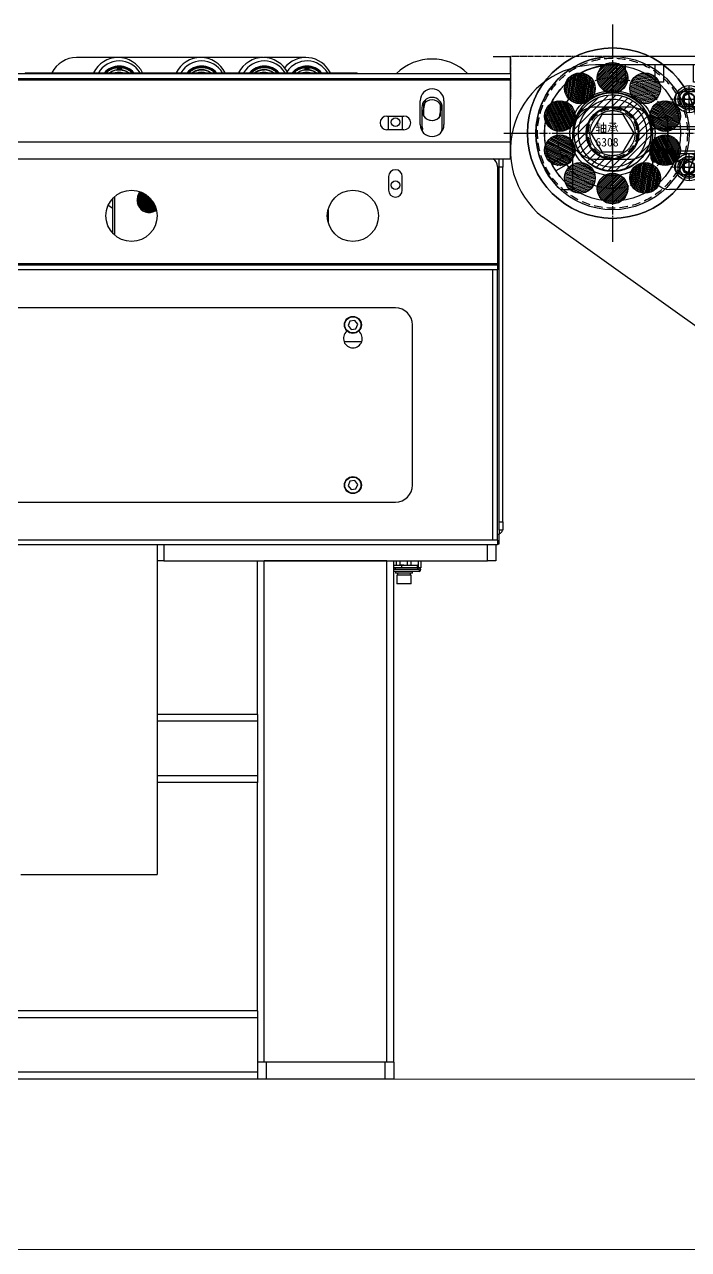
# Model space of a CAD drawing. Header units: millimetres. Extents: x 845401 to 948039, y 511594 to 550263.
# Drawn here: x 901020 to 901410, y 517561 to 518280 of the extents above; entities that cross this region are included whole.
import ezdxf

# ---------------------------------------------------------------- set-up
doc = ezdxf.new("R2010")
doc.units = ezdxf.units.MM
for name, pattern in [('CENTER', [0]), ('CENTER2', [28.575, 19.05, -3.175, 3.175, -3.175]), ('CENTERX2', [4, 2.5, -0.5, 0.5, -0.5]), ('DASHED', [0.75, 0.5, -0.25]), ('DASHED2', [0.375, 0.25, -0.125]), ('HIDDEN', [0.375, 0.25, -0.125])]:
    doc.linetypes.add(name, pattern=pattern)
for name, color, linetype in [('00', 7, 'Continuous'), ('1轮廓实线层', 7, 'Continuous'), ('21', 1, 'Continuous'), ('2细线层', 4, 'Continuous'), ('3中心线层', 1, 'CENTER'), ('CL', 7, 'Continuous')]:
    doc.layers.add(name, color=color, linetype=linetype)
for name, color, linetype, lineweight in [('A-剖-0.10mm.......SECT-L01', 255, 'Continuous', 18), ('中心线', 1, 'CENTER', 9), ('剖面线', 6, 'Continuous', 15), ('粗实线', 7, 'Continuous', 30)]:
    doc.layers.add(name, color=color, linetype=linetype, lineweight=lineweight)

# ---------------------------------------------------------------- blocks, each defined once
blk = doc.blocks.new('A$C58936E23')
at = {"color": 0, "linetype": 'ByBlock', "lineweight": -2}
blk.add_arc((50, 295), 50, 90.00588, 231.40902, dxfattribs=at)
at = {"layer": '中心线', "color": 1, "linetype": 'CENTER2', "ltscale": 8}
for p, q in [((60, 286.5), (60, 323.5)), ((94, 325), (116, 325)), ((32, 305), (88, 305)), ((94, 285), (116, 285))]:
    blk.add_line(p, q, dxfattribs=at)
at = {"layer": '粗实线'}
for p, q in [((900, 345), (50, 345)), ((350, 20), (18.81, 255.92))]:
    blk.add_line(p, q, dxfattribs=at)
for points in [[(109, 320.5), (101, 320.5, -0.414214), (96.5, 325, -0.414214), (101, 329.5), (109, 329.5, -0.414214), (113.5, 325, -0.414214)], [(50.5, 320.5), (69.5, 320.5, -0.414214), (85, 305, -0.414214), (69.5, 289.5), (50.5, 289.5, -0.414214), (35, 305, -0.414214)], [(109, 280.5), (101, 280.5, -0.414214), (96.5, 285, -0.414214), (101, 289.5), (109, 289.5, -0.414214), (113.5, 285, -0.414214)]]:
    blk.add_lwpolyline(points, format="xyb", close=True, dxfattribs=at)
blk = doc.blocks.new('*U1633')
at = {"layer": '1轮廓实线层'}
for p, q in [((-10, 9.81), (-10, 0)), ((0, 13.08), (-8.5, 13.08)), ((0, -13.09), (0, 13.08)), ((0, 8), (75, 8)), ((0, -8), (0, 8)), ((75, -8), (75, 8)), ((-10, 0), (-10, -9.81)), ((0, 6.54), (-8.5, 6.54)), ((0, -6.54), (-8.5, -6.54)), ((0, -13.09), (-8.5, -13.09)), ((0, -8), (75, -8))]:
    blk.add_line(p, q, dxfattribs=at)
for centre, radius, start, end in [((-5.68, 9.81), 4.32, 130.73327, 229.26673), ((5.02, 0), 15.02, 154.17392, 205.82608), ((-5.68, -9.81), 4.32, 130.73327, 229.26673)]:
    blk.add_arc(centre, radius, start, end, dxfattribs=at)
at = {"layer": '2细线层'}
for p, q in [((0, 6.4), (75, 6.4)), ((0, -6.4), (75, -6.4))]:
    blk.add_line(p, q, dxfattribs=at)
blk = doc.blocks.new('6308zza')
h = blk.add_hatch()
h.set_pattern_fill('ANSI31', color=2, scale=0.25, style=0)
h.set_pattern_definition([(45, (-1872.5048, -2641.3872), (-0.561266, 0.561266), [])])
h.paths.add_polyline_path([(9, 32.5, 1), (-9, 32.5, 1)])
h = blk.add_hatch()
h.set_pattern_fill('ANSI31', color=2, scale=0.25, angle=36, style=0)
h.set_pattern_definition([(81, (37.6802, -3237.5578), (-0.78397762, 0.12416986), [])])
h.paths.add_polyline_path([(-28.1, 26.29, 1), (-10.1, 26.29, 1)])
h = blk.add_hatch()
h.set_pattern_fill('ANSI31', color=2, scale=0.25, angle=-36, style=0)
h.set_pattern_definition([(9, (-3067.45665, -1036.2964), (-0.12416986, 0.78397762), [])])
h.paths.add_polyline_path([(10.1, 26.29, 1), (28.1, 26.29, 1)])
h = blk.add_hatch()
h.set_pattern_fill('ANSI31', color=2, scale=0.25, angle=72, style=0)
h.set_pattern_definition([(117, (1933.4727, -2597.09144), (-0.70723643, -0.36035496), [])])
h.paths.add_polyline_path([(-39.91, 10.04, 1), (-21.91, 10.04, 1)])
h = blk.add_hatch()
h.set_pattern_fill('ANSI31', color=2, scale=0.25, angle=-72, style=0)
h.set_pattern_definition([(333, (-3090.7443, 964.6244), (0.36035496, 0.70723643), [])])
h.paths.add_polyline_path([(39.91, 10.04, 1), (21.91, 10.04, 1)])
h = blk.add_hatch()
h.set_pattern_fill('ANSI31', color=2, scale=0.25, angle=108, style=0)
h.set_pattern_definition([(153, (3090.7443, -964.6244), (-0.36035496, -0.70723643), [])])
h.paths.add_polyline_path([(-39.91, -10.04, 1), (-21.91, -10.04, 1)])
h = blk.add_hatch()
h.set_pattern_fill('ANSI31', color=2, scale=0.25, angle=-108, style=0)
h.set_pattern_definition([(297, (-1933.4727, 2597.09144), (0.70723643, 0.36035496), [])])
h.paths.add_polyline_path([(39.91, -10.04, 1), (21.91, -10.04, 1)])
h = blk.add_hatch()
h.set_pattern_fill('ANSI31', color=2, scale=0.25, angle=144, style=0)
h.set_pattern_definition([(189, (3067.45665, 1036.2964), (0.12416986, -0.78397762), [])])
h.paths.add_polyline_path([(-10.1, -26.29, 1), (-28.1, -26.29, 1)])
h = blk.add_hatch()
h.set_pattern_fill('ANSI31', color=2, scale=0.25, angle=-144, style=0)
h.set_pattern_definition([(261, (-37.6802, 3237.5578), (0.78397762, -0.12416986), [])])
h.paths.add_polyline_path([(28.1, -26.29, 1), (10.1, -26.29, 1)])
h = blk.add_hatch()
h.set_pattern_fill('ANSI31', color=2, scale=0.25, angle=180, style=0)
h.set_pattern_definition([(225, (1872.5048, 2641.3872), (0.561266, -0.561266), [])])
h.paths.add_polyline_path([(9, -32.5, 1), (-9, -32.5, 1)])
at = {"color": 1, "linetype": 'CENTER2', "ltscale": 0.25}
for p, q in [((0, 50), (0, -50)), ((-50, 0), (50, 0))]:
    blk.add_line(p, q, dxfattribs=at)
at = {"color": 2}
for centre, radius in [((0, 0), 45), ((0, 0), 40), ((0, 32.5), 9), ((-19.1, 26.29), 9), ((19.1, 26.29), 9), ((0, 0), 25), ((-30.91, 10.04), 9), ((0, 0), 20), ((30.91, 10.04), 9), ((-30.91, -10.04), 9), ((30.91, -10.04), 9), ((-19.1, -26.29), 9), ((19.1, -26.29), 9), ((0, -32.5), 9)]:
    blk.add_circle(centre, radius, dxfattribs=at)
at = {"color": 1, "linetype": 'CENTER2', "ltscale": 0.25}
blk.add_circle((0, 0), 32.5, dxfattribs=at)
at = {"color": 3, "insert": (-10.02, 5.53), "char_height": 5, "width": 23.1038, "attachment_point": 1}
blk.add_mtext('{\\fSimSun|b0|i0|c134|p54;轴承}6308', dxfattribs=at)
blk = doc.blocks.new('ztt2015-05-20e')
at = {"layer": '剖面线'}
h = blk.add_hatch(dxfattribs=at)
h.set_pattern_fill('ANSI31', color=256, scale=25, style=0)
h.set_pattern_definition([(45, (-811205.8484, 604385.6305), (-2.209708691, 2.209708691), [])])
h.paths.add_polyline_path([(-7, 15.5), (-7, 22.5, 0.414214), (-29.5, 0), (-22.5, 0, -0.414214)])
h.paths.add_polyline_path([(-7, 22.5), (-7, 15.5, -0.414214), (8.5, 0), (15.5, 0, 0.414214)])
h.paths.add_polyline_path([(15.5, 0), (8.5, 0, -0.414214), (-7, -15.5), (-7, -22.5, 0.414214)])
h.paths.add_polyline_path([(-22.5, 0), (-29.5, 0, 0.414214), (-7, -22.5), (-7, -15.5, -0.414214)])
at = {"layer": '中心线'}
for p, q in [((-7, 28), (-7, -28)), ((-35, 0), (21, 0))]:
    blk.add_line(p, q, dxfattribs=at)
at = {"layer": '粗实线', "color": 0}
for radius in [22.5, 15.5]:
    blk.add_circle((-7, 0), radius, dxfattribs=at)
blk = doc.blocks.new('A$C20566805')
at = {"color": 1, "linetype": 'CENTERX2'}
for p, q in [((26, 0), (26, 52)), ((0, 26), (52, 26))]:
    blk.add_line(p, q, dxfattribs=at)
at = {"color": 0}
blk.add_lwpolyline([(19.65, 37), (13.3, 26), (19.65, 15), (32.35, 15), (38.7, 26), (32.35, 37)], close=True, dxfattribs=at)
for radius in [22.5, 15]:
    blk.add_circle((26, 26), radius, dxfattribs=at)
at = {"color": 4, "linetype": 'DASHED2'}
blk.add_circle((26, 26), 13.25, dxfattribs=at)
blk = doc.blocks.new('gzsf1234-0o9u')
at = {"color": 1, "linetype": 'CENTER2'}
for p, q in [((11.89, 46.73), (11.89, -80.78)), ((11.89, 0.48), (11.89, -34.52)), ((-51.86, -17.02), (75.65, -17.02)), ((-8.61, -17.02), (32.39, -17.02))]:
    blk.add_line(p, q, dxfattribs=at)
for radius in [50, 20]:
    blk.add_circle((11.89, -17.02), radius)
at = {"color": 4, "linetype": 'HIDDEN', "ltscale": 20}
for radius in [44, 22.5, 15, 14.25]:
    blk.add_circle((11.89, -17.02), radius, dxfattribs=at)
blk.add_blockref('6308zza', (11.89, -17.02))
at = {"color": 0}
for name, p in [('ztt2015-05-20e', (18.89, -17.02)), ('A$C20566805', (-14.11, -43.02))]:
    blk.add_blockref(name, p, dxfattribs=at)
blk = doc.blocks.new('护套')
for p, q in [((-23.5, 0), (-23.5, -33)), ((23.5, 0), (23.5, -23))]:
    blk.add_line(p, q)
blk.add_arc((0, 0), 23.5, 0, 180)
at = {"layer": '00', "ltscale": 0.08}
for centre in [(45, 20), (45, -20)]:
    blk.add_circle(centre, 3.5, dxfattribs=at)
at = {"layer": '00', "color": 4, "ltscale": 0.08}
for centre in [(45, 20), (45, -20)]:
    blk.add_arc(centre, 4, 90, 0, dxfattribs=at)
at = {"layer": '1轮廓实线层'}
for p, q in [((69, 45), (0, 45)), ((75, -23), (75, 39)), ((65, -33), (33.5, -33))]:
    blk.add_line(p, q, dxfattribs=at)
blk.add_lwpolyline([(75, 15), (70, 15), (70, 39, 0.414214), (69, 40), (0, 40, 0.72668), (-23.5, -32.37, 0.72668)], format="xyb", dxfattribs=at)
for centre, radius, start, end in [((0, 0), 45, 90, 227.16657), ((69, 39), 6, 0, 90), ((33.5, -23), 10, 180, 270), ((65, -23), 10, 270, 0)]:
    blk.add_arc(centre, radius, start, end, dxfattribs=at)
at = {"layer": '3中心线层'}
for p, q in [((45, 14), (45, 26)), ((0, 16.74), (0, -16.74)), ((38.37, 20), (51.63, 20)), ((-16.74, 0), (16.74, 0)), ((45, -26), (45, -14)), ((38.37, -20), (51.63, -20))]:
    blk.add_line(p, q, dxfattribs=at)
at = {"layer": 'CL', "ltscale": 0.08}
blk.add_line((-30.59, -33), (-23.5, -33), dxfattribs=at)
for points in [[(7.5, 40), (7.5, 30), (2.5, 30), (2.5, 40)], [(30, 40), (30, 30), (25, 30), (25, 40)], [(52.5, 40), (52.5, 30), (47.5, 30), (47.5, 40)], [(-17.8, 35.82), (-12.83, 27.23), (-17.17, 24.73), (-22.13, 33.32)], [(-37.91, 12.75), (-28.33, 10.18), (-29.62, 5.35), (-39.21, 7.92)], [(-35.82, -17.8), (-27.23, -12.83), (-24.73, -17.17), (-33.32, -22.13)]]:
    blk.add_lwpolyline(points, dxfattribs=at)
blk = doc.blocks.new('OHM08')
at = {"layer": '21', "linetype": 'Continuous'}
for p, q in [((0, 2), (0, 7.5)), ((-2, 0), (-7.5, 0)), ((-1, 0), (1, 0)), ((0, -1), (0, 1)), ((2, 0), (7.5, 0)), ((0, -2), (0, -7.5))]:
    blk.add_line(p, q, dxfattribs=at)
blk.add_lwpolyline([(3, 1.73), (0, 3.46), (-3, 1.73), (-3, -1.73), (0, -3.46), (3, -1.73)], close=True, dxfattribs=at)
for radius in [6.5, 5.63]:
    blk.add_circle((0, 0), radius, dxfattribs=at)
blk = doc.blocks.new('A$C31E67C0F')
at = {"layer": '21', "linetype": 'Continuous'}
blk.add_circle((8, 8), 8, dxfattribs=at)
at = {"linetype": 'Continuous'}
blk.add_blockref('OHM08', (8, 8), dxfattribs=at)
blk = doc.blocks.new('G$C50D05676')
at = {"color": 4, "linetype": 'DASHED', "lineweight": -2}
for points in [[(840, 336.59), (900, 336.59), (900, 311.59)], [(840, 336.59), (900, 336.59), (900, 311.59)], [(840, 336.59), (900, 336.58), (900, 311.59)]]:
    blk.add_lwpolyline(points, dxfattribs=at)
at = {"color": 0, "linetype": 'ByBlock', "lineweight": -2}
blk.add_circle((840, 291.59), 50, dxfattribs=at)
at = {"color": 0}
blk.add_circle((840, 292.59), 23, dxfattribs=at)
at = {"xscale": -1}
for name, p in [('gzsf1234-0o9u', (851.89, 308.61)), ('护套', (840, 291.59))]:
    blk.add_blockref(name, p, dxfattribs=at)
at = {"linetype": 'CENTER', "lineweight": -2, "xscale": -1}
blk.add_blockref('A$C58936E23', (900, -13.41), dxfattribs=at)
at = {"layer": '1轮廓实线层', "xscale": -1}
blk.add_blockref('*U1633', (807.56, 287.58), dxfattribs=at)
at = {"layer": '21', "linetype": 'Continuous', "xscale": -1}
for p in [(803, 303.59), (803, 263.59)]:
    blk.add_blockref('A$C31E67C0F', p, dxfattribs=at)
blk = doc.blocks.new('A$C2ACC7D0F')
at = {"color": 7, "linetype": 'Continuous', "lineweight": 25}
for p, q in [((969.61, 599.4), (945.15, 599.4)), ((970.17, 599.4), (969.89, 599.4)), ((1018.08, 599.4), (970.17, 599.4)), ((1054.83, 599.4), (1018.08, 599.4)), ((1055.39, 599.4), (1055.11, 599.4)), ((1079.85, 599.4), (1055.39, 599.4)), ((0, 590), (1200, 590)), ((915, 590.4), (915, 590)), ((915, 590.4), (920.63, 590.4)), ((920.63, 590.4), (1110, 590.4)), ((968.95, 593.1), (968.99, 593.11)), ((968.95, 593.11), (968.99, 593.11)), ((969.02, 592.83), (968.98, 592.82)), ((969.08, 593.19), (969.01, 593.19)), ((969.04, 592.77), (969.11, 592.77)), ((969.09, 593), (969.07, 593)), ((969.07, 593), (969.07, 592.95)), ((969.11, 592.95), (969.07, 592.95)), ((969.07, 592.95), (969.1, 592.95)), ((969.1, 592.99), (969.12, 593.01)), ((969.17, 592.99), (969.1, 592.99)), ((969.37, 593.27), (969.26, 593.26)), ((969.26, 593.26), (969.3, 592.74)), ((969.26, 593.22), (969.31, 593.22)), ((969.31, 593.22), (969.26, 593.22)), ((969.34, 592.79), (969.29, 592.79)), ((969.3, 592.74), (969.41, 592.75)), ((969.3, 592.75), (969.34, 592.75)), ((969.34, 592.79), (969.31, 593.22)), ((969.37, 593.22), (969.31, 593.22)), ((969.31, 593.22), (969.37, 593.22)), ((969.32, 593.22), (969.31, 593.22)), ((969.39, 593.22), (969.32, 593.22)), ((969.41, 592.8), (969.34, 592.79)), ((969.41, 592.75), (969.34, 592.75)), ((969.74, 592.91), (969.69, 592.9)), ((969.83, 593.04), (969.72, 593.11)), ((969.74, 590.64), (970.04, 590.65)), ((969.82, 593.25), (969.75, 593.25)), ((969.76, 593.08), (969.87, 593)), ((969.76, 592.83), (969.83, 592.83)), ((969.9, 593.04), (969.78, 593.12)), ((969.9, 593.04), (969.83, 593.04)), ((969.87, 593.01), (969.83, 593.04)), ((969.88, 593.19), (969.93, 593.2)), ((969.93, 593.2), (969.88, 593.2)), ((970.18, 593.9), (970.11, 593.9)), ((970.19, 593.07), (970.12, 593.07)), ((970.12, 592.84), (970.19, 592.84)), ((970.4, 593.12), (970.39, 592.93)), ((970.44, 593.12), (970.4, 593.12)), ((970.44, 593.12), (970.4, 593.12)), ((970.44, 592.93), (970.44, 593.12)), ((970.46, 592.83), (970.53, 592.83)), ((970.66, 593.11), (970.62, 593.11)), ((970.62, 593.11), (970.62, 592.93)), ((970.66, 593.11), (970.62, 593.11)), ((970.66, 592.93), (970.66, 593.11)), ((970.74, 593.11), (970.72, 592.78)), ((970.72, 592.78), (970.77, 592.78)), ((970.73, 593.01), (970.74, 593.02)), ((970.78, 592.97), (970.73, 592.97)), ((970.78, 593.11), (970.74, 593.11)), ((970.78, 593.11), (970.74, 593.11)), ((970.78, 593.06), (970.74, 593.06)), ((970.74, 593.02), (970.81, 593.02)), ((970.77, 592.78), (970.78, 592.97)), ((970.78, 593.06), (970.78, 593.11)), ((970.78, 592.97), (970.81, 593.02)), ((970.8, 593.06), (970.8, 593.08)), ((970.87, 593.06), (970.8, 593.06)), ((970.87, 593.1), (970.86, 593.1)), ((970.87, 593.06), (970.87, 593.1)), ((971.09, 593.04), (971.02, 593.04)), ((971.02, 592.8), (971.09, 592.8)), ((971.21, 592.82), (971.14, 592.82)), ((971.14, 592.82), (971.14, 592.82)), ((971.17, 593), (971.23, 593)), ((971.21, 592.82), (971.18, 592.85)), ((971.19, 592.98), (971.23, 593)), ((971.34, 592.9), (971.3, 592.9)), ((971.31, 592.94), (971.36, 592.94)), ((971.49, 592.92), (971.31, 592.94)), ((971.34, 592.9), (971.61, 592.87)), ((971.56, 592.92), (971.36, 592.94)), ((971.45, 593), (971.39, 593)), ((971.39, 592.77), (971.45, 592.77)), ((971.56, 592.92), (971.49, 592.92)), ((971.5, 592.77), (971.5, 592.78)), ((971.57, 592.77), (971.5, 592.77)), ((971.54, 592.87), (971.54, 592.92)), ((971.57, 592.77), (971.54, 592.81)), ((1018.65, 593.9), (1018.58, 593.9)), ((1018.71, 592.1), (1018.71, 592.1)), ((1055.4, 593.9), (1055.33, 593.9)), ((1055.46, 592.1), (1055.45, 592.1)), ((1055.46, 592.2), (1055.65, 592.18)), ((1079.19, 593.1), (1079.23, 593.11)), ((1079.19, 593.11), (1079.23, 593.11)), ((1079.26, 592.83), (1079.22, 592.82)), ((1079.32, 593.19), (1079.25, 593.19)), ((1079.28, 592.77), (1079.35, 592.77)), ((1079.33, 593), (1079.31, 593)), ((1079.31, 593), (1079.31, 592.95)), ((1079.35, 592.95), (1079.31, 592.95)), ((1079.31, 592.95), (1079.34, 592.95)), ((1079.34, 592.99), (1079.36, 593.01)), ((1079.4, 592.99), (1079.34, 592.99)), ((1079.61, 593.27), (1079.5, 593.26)), ((1079.5, 593.26), (1079.54, 592.74)), ((1079.5, 593.22), (1079.55, 593.22)), ((1079.55, 593.22), (1079.5, 593.22)), ((1079.58, 592.79), (1079.53, 592.79)), ((1079.54, 592.74), (1079.65, 592.75)), ((1079.54, 592.75), (1079.58, 592.75)), ((1079.55, 593.22), (1079.61, 593.22)), ((1079.58, 592.79), (1079.55, 593.22)), ((1079.61, 593.22), (1079.55, 593.22)), ((1079.56, 593.22), (1079.55, 593.22)), ((1079.63, 593.22), (1079.56, 593.22)), ((1079.65, 592.8), (1079.58, 592.79)), ((1079.65, 592.75), (1079.58, 592.75)), ((1079.98, 592.91), (1079.93, 592.9)), ((1080.07, 593.04), (1079.96, 593.11)), ((1079.98, 590.64), (1080.28, 590.65)), ((1080.05, 593.25), (1079.99, 593.25)), ((1079.99, 593.08), (1080.11, 593)), ((1080, 592.83), (1080.07, 592.83)), ((1080.14, 593.04), (1080.02, 593.12)), ((1080.14, 593.04), (1080.07, 593.04)), ((1080.11, 593.01), (1080.07, 593.04)), ((1080.12, 593.19), (1080.16, 593.2)), ((1080.16, 593.2), (1080.12, 593.2)), ((1080.42, 593.9), (1080.35, 593.9)), ((1080.43, 593.07), (1080.36, 593.07)), ((1080.36, 592.84), (1080.43, 592.84)), ((1080.64, 593.12), (1080.63, 592.93)), ((1080.68, 593.12), (1080.64, 593.12)), ((1080.68, 593.12), (1080.64, 593.12)), ((1080.68, 592.93), (1080.68, 593.12)), ((1080.7, 592.83), (1080.77, 592.83)), ((1080.86, 593.11), (1080.85, 592.93)), ((1080.9, 593.11), (1080.86, 593.11)), ((1080.9, 593.11), (1080.86, 593.11)), ((1080.9, 592.93), (1080.9, 593.11)), ((1080.98, 593.11), (1080.96, 592.78)), ((1080.96, 592.78), (1081.01, 592.78)), ((1080.97, 593.01), (1080.98, 593.02)), ((1081.02, 592.97), (1080.97, 592.97)), ((1081.02, 593.11), (1080.98, 593.11)), ((1081.02, 593.11), (1080.98, 593.11)), ((1081.02, 593.06), (1080.98, 593.06)), ((1080.98, 593.02), (1081.05, 593.02)), ((1081.01, 592.78), (1081.02, 592.97)), ((1081.02, 593.06), (1081.02, 593.11)), ((1081.02, 592.97), (1081.05, 593.02)), ((1081.04, 593.06), (1081.04, 593.08)), ((1081.11, 593.06), (1081.04, 593.06)), ((1081.11, 593.1), (1081.1, 593.1)), ((1081.11, 593.06), (1081.11, 593.1)), ((1081.18, 589.9), (1081.11, 590.25)), ((1081.33, 593.04), (1081.26, 593.04)), ((1081.26, 592.8), (1081.33, 592.8)), ((1081.45, 592.82), (1081.38, 592.82)), ((1081.38, 592.82), (1081.38, 592.82)), ((1081.41, 593), (1081.46, 593)), ((1081.45, 592.82), (1081.42, 592.85)), ((1081.43, 592.98), (1081.46, 593)), ((1081.58, 592.9), (1081.54, 592.9)), ((1081.55, 592.94), (1081.6, 592.94)), ((1081.73, 592.92), (1081.55, 592.94)), ((1081.58, 592.9), (1081.85, 592.87)), ((1081.8, 592.92), (1081.6, 592.94)), ((1081.69, 593), (1081.62, 593)), ((1081.62, 592.77), (1081.69, 592.77)), ((1081.8, 592.92), (1081.73, 592.92)), ((1081.74, 592.77), (1081.74, 592.78)), ((1081.81, 592.77), (1081.74, 592.77)), ((1081.81, 592.77), (1081.77, 592.81)), ((1081.78, 592.87), (1081.78, 592.92)), ((1110, 590), (1110, 590.4)), ((1200, 590), (1200, 587)), ((0, 587), (1200, 587)), ((0, 586.26), (1200, 586.26)), ((1200, 586.26), (1200, 587)), ((1200, 550), (1200, 586.26)), ((1147, 560), (1147, 574)), ((1148, 570), (1148, 558)), ((1149.91, 574.39), (1148.46, 566.19)), ((1149, 571.82), (1149, 565.18)), ((1158.41, 564.43), (1159.71, 571.83)), ((1159, 565.18), (1159, 571.82)), ((1160, 558), (1160, 570)), ((1161, 574), (1161, 560)), ((1127.5, 565), (1137.5, 565)), ((1128.5, 557), (1128.5, 565)), ((1136.5, 565), (1136.5, 557)), ((1137.5, 557), (1127.5, 557)), ((0, 550), (1200, 550)), ((1200, 540), (1200, 550)), ((0, 540), (1200, 540)), ((1193.5, 535), (1193.5, 540)), ((1195.5, 540), (1195.5, 535)), ((1192.5, 535.5), (1192.5, 478.24)), ((1193.5, 327), (1193.5, 535)), ((1195.5, 535), (1193.5, 535)), ((1195.5, 327), (1195.5, 535)), ((1128.5, 529.5), (1128.5, 521.5)), ((1136.5, 521.5), (1136.5, 529.5)), ((967.6, 495.23), (967.6, 517.77)), ((963.83, 512.68), (966.59, 511.04)), ((966.59, 496.2), (966.59, 516.8)), ((982.06, 511.61), (987.42, 508.42)), ((1092.91, 510), (1092.91, 503.01)), ((966.35, 496.9), (965.97, 496.9)), ((966.35, 496.47), (966.35, 496.9)), ((966.35, 496.9), (966.59, 496.9)), ((1192.5, 478.24), (7.5, 478.24)), ((1192.5, 477.5), (7.5, 477.5)), ((1189.76, 474.76), (10.24, 474.76)), ((1189.76, 316.24), (1189.76, 474.76)), ((1192.5, 474.76), (1189.76, 474.76)), ((1192.5, 478.24), (1192.5, 477.5)), ((1192.5, 477.5), (1192.5, 474.76)), ((1192.5, 316.24), (1192.5, 474.76)), ((1132.5, 452.5), (682.5, 452.5)), ((1104, 438.93), (1104, 438.74)), ((1105.73, 444.74), (1104.67, 442.09)), ((1104.67, 442.09), (1106.44, 439.84)), ((1108.56, 445.16), (1105.73, 444.74)), ((1106.44, 439.84), (1109.27, 440.26)), ((1110.33, 442.91), (1108.56, 445.16)), ((1109.27, 440.26), (1110.33, 442.91)), ((1111, 438.74), (1111, 438.93)), ((1142.5, 348.5), (1142.5, 442.5)), ((1112.62, 432.5), (1102.38, 432.5)), ((1105.73, 350.74), (1104.67, 348.09)), ((1104.67, 348.09), (1106.44, 345.84)), ((1108.56, 351.16), (1105.73, 350.74)), ((1106.44, 345.84), (1109.27, 346.26)), ((1110.33, 348.91), (1108.56, 351.16)), ((1109.27, 346.26), (1110.33, 348.91)), ((682.5, 338.5), (1132.5, 338.5)), ((1193.5, 322), (1193.5, 327)), ((1193.5, 327), (1195.5, 327)), ((1195.5, 327), (1195.5, 322)), ((1192.5, 319.74), (1193.5, 319.74)), ((1195.5, 322), (1193.5, 322)), ((1193.5, 322), (1193.5, 319.74)), ((1193.5, 314), (1193.5, 319.74)), ((1192.5, 313.5), (7.5, 313.5)), ((1189.76, 316.24), (10.24, 316.24)), ((992.5, 313.5), (992.5, 120)), ((1192.5, 316.24), (1189.76, 316.24)), ((1191.5, 313.5), (1191.5, 304)), ((1192.5, 316.24), (1192.5, 313.5)), ((1192.5, 314), (1193.5, 314)), ((996.5, 304), (992.5, 304)), ((996.5, 304), (1186.5, 304)), ((1051.5, 214), (1051.5, 304)), ((1055.5, 10), (1055.5, 304)), ((1127.5, 304), (1055.5, 304)), ((1127.5, 10), (1127.5, 304)), ((1131.5, 10), (1131.5, 304)), ((1133.18, 301.66), (1133.18, 304)), ((1135.34, 301.66), (1135.34, 304)), ((1139.66, 301.66), (1139.66, 304)), ((1141.81, 301.66), (1141.81, 304)), ((1146, 300), (1146, 304)), ((1147.5, 304), (1147.5, 300)), ((1191.5, 304), (1186.5, 304)), ((1131.5, 301.5), (1136, 301.5)), ((1132.5, 300), (1131.5, 300)), ((1146.45, 298.9), (1131.5, 298.9)), ((1146.45, 297.9), (1131.5, 297.9)), ((1146.45, 300), (1132.5, 300)), ((1132.5, 299), (1132.5, 300)), ((1146.45, 299), (1132.5, 299)), ((1132.5, 297.9), (1132.5, 296.9)), ((1134.14, 296.9), (1132.5, 296.9)), ((1133.18, 301.66), (1133.76, 301.5)), ((1133.25, 295.6), (1133.25, 290.7)), ((1139.41, 295.6), (1133.25, 295.6)), ((1133.66, 296.9), (1133.66, 295.6)), ((1142.5, 296.9), (1134.14, 296.9)), ((1135, 299), (1135, 298.9)), ((1137.5, 301.5), (1135.34, 301.66)), ((1136, 301.5), (1136, 300)), ((1136, 301.5), (1145.26, 301.5)), ((1141.75, 295.6), (1139.41, 295.6)), ((1140, 298.9), (1140, 299)), ((1141.24, 301.5), (1141.81, 301.66)), ((1141.34, 295.6), (1141.34, 296.9)), ((1141.75, 290.7), (1141.75, 295.6)), ((1142.5, 296.9), (1142.5, 297.9)), ((1145.26, 301.5), (1145.26, 300)), ((1146.45, 299), (1146.45, 300)), ((1147.5, 300), (1146.45, 300)), ((1146.45, 298.9), (1146.45, 297.9)), ((1141.65, 290.6), (1133.35, 290.6)), ((1051.5, 214), (992.5, 214)), ((1051.5, 214), (1051.5, 210)), ((1051.5, 210), (1051.5, 178)), ((1051.5, 174), (992.5, 174)), ((1051.5, 178), (1051.5, 174)), ((1051.5, 40), (1051.5, 174)), ((912.5, 120), (992.5, 120)), ((1051.5, 40), (146.5, 40)), ((1051.5, 36), (146.5, 36)), ((1051.5, 40), (1051.5, 36)), ((1051.5, 36), (1051.5, 4)), ((1055.5, 10), (1051.5, 10)), ((1127.5, 10), (1055.5, 10)), ((1056.5, 10), (1056.5, 0)), ((1126.5, 10), (1056.5, 10)), ((1126.5, 0), (1126.5, 10)), ((1131.5, 10), (1127.5, 10)), ((1131.5, 10), (1131.5, 0)), ((1051.5, 4), (146.5, 4)), ((1051.5, 0), (146.5, 0)), ((1051.5, 4), (1051.5, 0)), ((1056.5, 0), (1051.5, 0)), ((1126.5, 0), (1056.5, 0)), ((1131.5, 0), (1126.5, 0))]:
    blk.add_line(p, q, dxfattribs=at)
at = {"color": 4, "linetype": 'Continuous', "lineweight": -3}
for p in [(1189.96, 600), (1200, 590)]:
    blk.add_line(p, (1200, 600), dxfattribs=at)
at = {"color": 8, "linetype": 'Continuous', "lineweight": 25}
for p, q in [((969.07, 592.95), (969.1, 592.95)), ((969.72, 593.12), (969.78, 593.12)), ((970.44, 592.93), (970.39, 592.93)), ((970.66, 592.93), (970.62, 592.93)), ((1079.31, 592.95), (1079.34, 592.95)), ((1079.96, 593.12), (1080.02, 593.12)), ((1080.68, 592.93), (1080.63, 592.93)), ((1080.9, 592.93), (1080.85, 592.93)), ((996.5, 313.5), (996.5, 304)), ((1186.5, 304), (1186.5, 313.5)), ((1133.25, 290.7), (1141.75, 290.7)), ((1051.5, 210), (992.5, 210)), ((1051.5, 178), (992.5, 178))]:
    blk.add_line(p, q, dxfattribs=at)
at = {"color": 7, "linetype": 'Continuous', "lineweight": 25}
for points in [[(969.17, 592.99), (969.2, 593.03), (969.21, 593.08), (969.21, 593.14), (969.18, 593.19), (969.14, 593.22), (969.09, 593.24), (969.04, 593.23), (968.99, 593.2), (968.96, 593.16), (968.95, 593.1)], [(969.01, 593.19), (968.99, 593.19), (968.98, 593.18)], [(968.98, 592.82), (969, 592.77), (969.04, 592.74), (969.09, 592.72), (969.14, 592.73), (969.19, 592.75), (969.22, 592.8), (969.24, 592.85), (969.23, 592.9), (969.21, 592.95), (969.17, 592.99)], [(968.99, 593.11), (969, 593.14), (969.03, 593.17), (969.06, 593.19), (969.1, 593.19), (969.13, 593.17), (969.16, 593.15), (969.17, 593.11), (969.17, 593.07), (969.15, 593.04), (969.12, 593.01), (969.09, 593)], [(969, 592.77), (969, 592.77), (969.04, 592.77)], [(969.1, 592.95), (969.13, 592.95), (969.16, 592.93), (969.19, 592.9), (969.19, 592.87), (969.19, 592.83), (969.17, 592.8), (969.14, 592.77), (969.11, 592.77), (969.07, 592.77), (969.04, 592.79), (969.02, 592.83)], [(969.14, 592.95), (969.14, 592.95), (969.1, 592.99)], [(969.69, 592.9), (969.71, 592.85), (969.75, 592.81), (969.8, 592.78), (969.85, 592.78), (969.9, 592.8), (969.94, 592.84), (969.96, 592.89), (969.96, 592.95), (969.94, 593), (969.9, 593.04)], [(969.93, 593.2), (969.91, 593.24), (969.88, 593.28), (969.84, 593.29), (969.8, 593.3), (969.76, 593.28), (969.72, 593.25), (969.71, 593.2), (969.71, 593.16), (969.72, 593.11), (969.76, 593.08)], [(969.75, 593.25), (969.74, 593.25), (969.72, 593.24)], [(969.72, 592.84), (969.74, 592.83), (969.76, 592.83)], [(969.87, 593), (969.9, 592.97), (969.91, 592.94), (969.91, 592.9), (969.9, 592.87), (969.87, 592.84), (969.84, 592.83), (969.81, 592.83), (969.77, 592.84), (969.75, 592.87), (969.74, 592.91)], [(969.78, 593.12), (969.76, 593.14), (969.75, 593.17), (969.75, 593.19), (969.76, 593.22), (969.78, 593.24), (969.8, 593.25), (969.83, 593.25), (969.85, 593.24), (969.87, 593.22), (969.88, 593.19)], [(969.84, 593.25), (969.81, 593.28), (969.78, 593.29)], [(969.79, 592.78), (969.83, 592.8), (969.87, 592.84)], [(970.34, 592.95), (970.33, 593.02), (970.3, 593.07), (970.25, 593.11), (970.19, 593.12), (970.13, 593.11), (970.08, 593.07), (970.04, 593.02), (970.03, 592.95), (970.04, 592.89), (970.08, 592.84), (970.13, 592.8), (970.19, 592.79), (970.25, 592.8), (970.3, 592.84), (970.33, 592.89), (970.34, 592.95)], [(970.07, 593.06), (970.08, 593.06), (970.12, 593.07)], [(970.12, 592.84), (970.08, 592.85), (970.07, 592.85)], [(970.3, 592.95), (970.29, 592.91), (970.27, 592.87), (970.23, 592.85), (970.19, 592.84), (970.15, 592.85), (970.11, 592.87), (970.09, 592.91), (970.08, 592.95), (970.09, 593), (970.11, 593.04), (970.15, 593.06), (970.19, 593.07), (970.23, 593.06), (970.27, 593.04), (970.29, 593), (970.3, 592.95)], [(971.23, 593), (971.18, 593.05), (971.12, 593.08), (971.06, 593.08), (971, 593.05), (970.96, 593), (970.94, 592.93), (970.95, 592.87), (970.98, 592.81), (971.03, 592.77), (971.1, 592.76), (971.16, 592.77), (971.21, 592.82)], [(971.02, 593.04), (971, 593.03), (970.97, 593.02)], [(970.97, 592.82), (970.98, 592.81), (971.02, 592.8)], [(971.18, 592.85), (971.14, 592.82), (971.1, 592.8), (971.05, 592.81), (971.01, 592.84), (970.99, 592.88), (970.98, 592.93), (971, 592.98), (971.03, 593.01), (971.07, 593.03), (971.11, 593.04), (971.16, 593.02), (971.19, 592.98)], [(971.14, 593.02), (971.11, 593.05), (971.06, 593.08)], [(971.06, 592.76), (971.09, 592.77), (971.14, 592.82)], [(971.61, 592.87), (971.6, 592.93), (971.57, 592.99), (971.52, 593.03), (971.46, 593.05), (971.4, 593.04), (971.35, 593), (971.31, 592.95), (971.3, 592.89), (971.31, 592.82), (971.34, 592.77), (971.4, 592.73), (971.46, 592.72), (971.52, 592.74), (971.57, 592.77)], [(971.42, 592.72), (971.45, 592.74), (971.5, 592.77)], [(972.86, 591.8), (972.76, 591.83), (971.72, 592.08)], [(1079.4, 592.99), (1079.44, 593.03), (1079.45, 593.08), (1079.45, 593.14), (1079.42, 593.19), (1079.38, 593.22), (1079.33, 593.24), (1079.28, 593.23), (1079.23, 593.2), (1079.2, 593.16), (1079.19, 593.1)], [(1079.25, 593.19), (1079.23, 593.19), (1079.22, 593.18)], [(1079.22, 592.82), (1079.24, 592.77), (1079.28, 592.74), (1079.33, 592.72), (1079.38, 592.73), (1079.43, 592.75), (1079.46, 592.8), (1079.48, 592.85), (1079.47, 592.9), (1079.45, 592.95), (1079.4, 592.99)], [(1079.23, 593.11), (1079.24, 593.14), (1079.27, 593.17), (1079.3, 593.19), (1079.34, 593.19), (1079.37, 593.17), (1079.39, 593.15), (1079.41, 593.11), (1079.41, 593.07), (1079.39, 593.04), (1079.36, 593.01), (1079.33, 593)], [(1079.24, 592.77), (1079.24, 592.77), (1079.28, 592.77)], [(1079.34, 592.95), (1079.37, 592.95), (1079.4, 592.93), (1079.42, 592.9), (1079.43, 592.87), (1079.43, 592.83), (1079.41, 592.8), (1079.38, 592.77), (1079.35, 592.77), (1079.31, 592.77), (1079.28, 592.79), (1079.26, 592.83)], [(1079.38, 592.95), (1079.38, 592.95), (1079.34, 592.99)], [(1079.93, 592.9), (1079.95, 592.85), (1079.99, 592.81), (1080.04, 592.78), (1080.09, 592.78), (1080.14, 592.8), (1080.18, 592.84), (1080.2, 592.89), (1080.2, 592.95), (1080.18, 593), (1080.14, 593.04)], [(1080.16, 593.2), (1080.15, 593.24), (1080.12, 593.28), (1080.08, 593.29), (1080.04, 593.3), (1079.99, 593.28), (1079.96, 593.25), (1079.95, 593.2), (1079.95, 593.16), (1079.96, 593.11), (1079.99, 593.08)], [(1079.99, 593.25), (1079.98, 593.25), (1079.96, 593.24)], [(1079.96, 592.84), (1079.98, 592.83), (1080, 592.83)], [(1080.11, 593), (1080.14, 592.97), (1080.15, 592.94), (1080.15, 592.9), (1080.14, 592.87), (1080.11, 592.84), (1080.08, 592.83), (1080.05, 592.83), (1080.01, 592.84), (1079.99, 592.87), (1079.98, 592.91)], [(1080.02, 593.12), (1080, 593.14), (1079.99, 593.17), (1079.99, 593.19), (1080, 593.22), (1080.02, 593.24), (1080.04, 593.25), (1080.07, 593.25), (1080.09, 593.24), (1080.11, 593.22), (1080.12, 593.19)], [(1080.08, 593.24), (1080.05, 593.28), (1080.02, 593.29)], [(1080.03, 592.78), (1080.07, 592.8), (1080.11, 592.84)], [(1080.58, 592.95), (1080.57, 593.02), (1080.54, 593.07), (1080.49, 593.11), (1080.43, 593.12), (1080.37, 593.11), (1080.32, 593.07), (1080.28, 593.02), (1080.27, 592.95), (1080.28, 592.89), (1080.32, 592.84), (1080.37, 592.8), (1080.43, 592.79), (1080.49, 592.8), (1080.54, 592.84), (1080.57, 592.89), (1080.58, 592.95)], [(1080.3, 593.06), (1080.32, 593.06), (1080.36, 593.07)], [(1080.36, 592.84), (1080.32, 592.85), (1080.31, 592.85)], [(1080.54, 592.95), (1080.53, 592.91), (1080.5, 592.87), (1080.47, 592.85), (1080.43, 592.84), (1080.38, 592.85), (1080.35, 592.87), (1080.32, 592.91), (1080.32, 592.95), (1080.32, 593), (1080.35, 593.04), (1080.38, 593.06), (1080.43, 593.07), (1080.47, 593.06), (1080.5, 593.04), (1080.53, 593), (1080.54, 592.95)], [(1081.46, 593), (1081.42, 593.05), (1081.36, 593.08), (1081.3, 593.08), (1081.24, 593.05), (1081.2, 593), (1081.18, 592.93), (1081.19, 592.87), (1081.22, 592.81), (1081.27, 592.77), (1081.34, 592.76), (1081.4, 592.77), (1081.45, 592.82)], [(1081.26, 593.04), (1081.24, 593.03), (1081.21, 593.02)], [(1081.21, 592.82), (1081.22, 592.81), (1081.26, 592.8)], [(1081.42, 592.85), (1081.38, 592.82), (1081.34, 592.8), (1081.29, 592.81), (1081.25, 592.84), (1081.23, 592.88), (1081.22, 592.93), (1081.23, 592.98), (1081.26, 593.01), (1081.31, 593.03), (1081.35, 593.04), (1081.39, 593.02), (1081.43, 592.98)], [(1081.38, 593.02), (1081.35, 593.05), (1081.3, 593.08)], [(1081.3, 592.76), (1081.33, 592.77), (1081.38, 592.82)], [(1081.85, 592.87), (1081.84, 592.93), (1081.81, 592.99), (1081.76, 593.03), (1081.7, 593.05), (1081.64, 593.04), (1081.59, 593), (1081.55, 592.95), (1081.54, 592.89), (1081.55, 592.82), (1081.58, 592.77), (1081.64, 592.73), (1081.7, 592.72), (1081.76, 592.74), (1081.81, 592.77)], [(1081.66, 592.72), (1081.69, 592.74), (1081.74, 592.77)], [(1083.1, 591.8), (1083, 591.83), (1081.96, 592.08)], [(1148.5, 557.5), (1148.31, 558.46), (1148, 559)], [(1148, 558), (1148.2, 556.45), (1148.44, 555.75)], [(1148.23, 556.36), (1148.31, 556.54), (1148.5, 557.5)], [(1159.56, 555.75), (1159.8, 556.45), (1160, 558)], [(982.41, 520.68), (981.61, 519.41), (981.05, 517.91), (980.8, 516.31), (980.88, 514.69), (981.29, 513.12), (982.01, 511.69), (983, 510.46), (984.21, 509.47), (985.6, 508.79), (987.09, 508.44), (988.62, 508.44), (990.11, 508.79), (991.5, 509.47), (992.11, 509.91)], [(983.23, 510.92), (982.1, 512.91), (980.79, 515.7)], [(983.23, 510.92), (982.1, 512.91), (980.79, 515.7)], [(982.34, 511.45), (981.49, 512.98), (981.07, 513.79)], [(1145.26, 300), (1145.7, 300.04), (1146, 300.13)]]:
    blk.add_lwpolyline(points, dxfattribs=at)
at = {"color": 8, "linetype": 'Continuous', "lineweight": 25}
for points in [[(1018.55, 590.7), (1016.88, 590.52), (1016.5, 590.43)], [(1020.69, 590.4), (1020.22, 590.52), (1018.55, 590.7)], [(1055.31, 590.64), (1053.65, 590.46), (1053.41, 590.4)], [(1053.84, 590.37), (1055.42, 590.54), (1056.87, 590.4)], [(1057.21, 590.4), (1056.97, 590.46), (1055.31, 590.64)], [(1058.44, 591.68), (1057.1, 592.05), (1056.89, 592.09)]]:
    blk.add_lwpolyline(points, dxfattribs=at)
at = {"color": 7, "linetype": 'Continuous', "lineweight": 25}
for centre, radius in [((1132.5, 561.5), 2.5), ((1132.5, 524.5), 2.5), ((977.5, 506.5), 15), ((1107.5, 506.5), 15), ((1107.5, 442.5), 5), ((1107.5, 442.5), 4.75), ((1107.5, 348.5), 5), ((1107.5, 348.5), 4.75)]:
    blk.add_circle(centre, radius, dxfattribs=at)
for centre, radius, start, end in [((945.38, 583), 16.4, 90.78133, 153.18257), ((969.61, 583.26), 16.09, 26.36866, 153.63134), ((970.28, 583.14), 14.21, 30.72809, 149.27191), ((1018.3, 583), 16.4, 90.78133, 153.18257), ((1018.95, 582.9), 14.5, 90.77579, 148.86544), ((1017.86, 583), 16.4, 26.81743, 89.21867), ((1018.61, 583), 14.4, 30.91764, 89.44113), ((1054.83, 583.26), 16.09, 26.36866, 153.63134), ((1055.5, 583.16), 14.19, 30.64536, 149.35464), ((1079.88, 583.31), 16.04, 26.25486, 141.45124), ((1080.53, 583.16), 14.19, 30.67617, 145.63978), ((1154, 568.5), 30, 45.77992, 134.22008), ((970.28, 583.02), 11.36, 40.52331, 139.47669), ((970.18, 582.99), 10.89, 42.87423, 137.12577), ((970.24, 582.93), 9.27, 53.7433, 126.2567), ((970.28, 582.93), 9.27, 53.7433, 126.2567), ((970.24, 582.92), 9.17, 54.61174, 125.38826), ((969.01, 593.1), 0.133, 35.13703, 74.07847), ((969.04, 592.85), 0.132, 285.72999, 323.37142), ((969.32, 592.99), 0.243, 275.40098, 323.04191), ((969.32, 593.03), 0.241, 41.09239, 81.80781), ((969.38, 593.01), 0.26, 276.93503, 91.51399), ((969.38, 593.01), 0.213, 276.93503, 91.51399), ((970.04, 582.9), 11, 42.98655, 89.65487), ((970.12, 592.96), 0.154, 37.89448, 76.40073), ((970.12, 592.94), 0.154, 283.632, 325.14279), ((970.53, 592.92), 0.134, 175.80547, 1.28719), ((970.46, 592.92), 0.0848, 243.99416, 269.92901), ((970.53, 592.92), 0.0891, 175.80547, 1.28719), ((970.46, 592.92), 0.133, 285.70372, 325.04611), ((970.8, 592.99), 0.0659, 90.5944, 150.19672), ((970.87, 592.99), 0.109, 87.40852, 142.55471), ((970.87, 592.99), 0.0658, 87.60829, 150.22688), ((971.39, 592.9), 0.106, 90.13422, 121.29221), ((971.39, 592.87), 0.105, 238.68748, 269.89395), ((971.45, 592.88), 0.11, 170.34567, 319.12194), ((971.45, 592.89), 0.108, 14.194, 152.06951), ((971.38, 592.89), 0.155, 36.30801, 76.29344), ((1018.82, 582.92), 11.48, 90.35736, 139.34998), ((1018.65, 582.99), 10.89, 42.87423, 137.12577), ((1018.71, 582.93), 9.26, 54.61553, 126.27102), ((1018.75, 582.93), 9.27, 54.08973, 126.26768), ((1018.71, 582.92), 9.17, 54.61836, 125.38164), ((1018.52, 582.9), 11, 42.98655, 89.65487), ((1018.67, 582.9), 11.5, 40.71141, 89.58125), ((1055.5, 583.02), 11.36, 40.52993, 139.47007), ((1055.33, 582.99), 10.89, 42.87423, 137.12577), ((1055.46, 582.9), 11, 90.34513, 137.01345), ((1055.55, 582.76), 9.46, 104.01218, 126.06622), ((1055.53, 582.86), 9.34, 90.20034, 126.16039), ((1055.49, 582.85), 9.25, 90.20122, 125.2884), ((1055.32, 582.87), 11.03, 43.04641, 89.595), ((1055.43, 582.86), 9.34, 53.83961, 89.79966), ((1055.43, 582.85), 9.25, 54.7116, 89.79878), ((1055.46, 582.86), 9.34, 53.83961, 89.79966), ((1080.52, 583.02), 11.36, 40.52331, 139.47669), ((1080.42, 582.99), 10.89, 42.87423, 137.12577), ((1080.48, 582.93), 9.27, 53.7433, 126.2567), ((1080.52, 582.93), 9.27, 53.7433, 126.2567), ((1080.48, 582.92), 9.17, 54.61174, 125.38826), ((1079.25, 593.1), 0.133, 35.13703, 74.07847), ((1079.28, 592.85), 0.132, 285.72999, 323.37142), ((1079.56, 592.99), 0.243, 275.40098, 323.04191), ((1079.56, 593.03), 0.241, 41.09239, 81.80781), ((1079.62, 593.01), 0.26, 276.93503, 91.51399), ((1079.62, 593.01), 0.213, 276.93503, 91.51399), ((1080.28, 582.9), 11, 42.98655, 89.65487), ((1080.36, 592.96), 0.154, 37.89448, 76.40073), ((1080.36, 592.94), 0.154, 283.632, 325.14279), ((1080.77, 592.92), 0.134, 175.80547, 1.28719), ((1080.7, 592.92), 0.0849, 241.51679, 269.9188), ((1080.77, 592.92), 0.0891, 175.80547, 1.28719), ((1080.7, 592.92), 0.133, 285.70372, 325.04611), ((1081.04, 592.99), 0.0659, 90.5944, 150.19672), ((1081.11, 592.99), 0.109, 87.40852, 142.55471), ((1081.11, 592.99), 0.0658, 87.60829, 150.22688), ((1081.62, 592.9), 0.106, 90.12347, 119.59852), ((1081.62, 592.87), 0.105, 240.96257, 269.90543), ((1081.69, 592.88), 0.11, 170.34567, 319.12194), ((1081.69, 592.89), 0.108, 14.194, 152.06951), ((1081.62, 592.89), 0.155, 36.15533, 76.29142), ((1154, 574), 7, 0, 180), ((1154, 570), 6, 0, 180), ((1154, 568.5), 6, 33.5573, 146.4427), ((1127.5, 561), 4, 90, 270), ((1137.5, 561), 4, 270, 90), ((1154, 568.5), 6, 202.68349, 317.3165), ((1154, 568.5), 6, 213.5573, 326.4427), ((1154, 560), 7, 180, 0), ((1187.5, 535.5), 5, 0, 64.15804), ((1132.5, 529.5), 4, 0, 180), ((1014.61, 529.5), 35.62, 199.32047, 213.24535), ((1015.4, 529.51), 35.63, 197.30188, 214.76583), ((1016.23, 529.56), 35.87, 196.00354, 215.73161), ((1016.23, 529.56), 35.87, 196.00451, 215.73067), ((1016.27, 529.56), 35.73, 195.69381, 216.25717), ((1017.04, 529.58), 35.9, 194.59769, 215.95378), ((1017.04, 529.58), 35.9, 194.59848, 215.95392), ((1017.09, 529.58), 35.77, 194.43982, 216.04246), ((1017.83, 529.58), 35.91, 194.78778, 215.65182), ((1017.83, 529.58), 35.91, 194.78738, 215.65202), ((1017.87, 529.58), 35.77, 194.99172, 215.7061), ((1018.61, 529.57), 35.91, 195.43226, 215.23477), ((1018.61, 529.57), 35.91, 195.43187, 215.23504), ((1018.66, 529.57), 35.76, 195.67349, 215.25672), ((1019.39, 529.57), 35.9, 196.22746, 214.71271), ((1019.39, 529.57), 35.9, 196.22689, 214.71304), ((1019.34, 529.52), 35.65, 196.48868, 214.73139), ((1020.07, 529.52), 35.79, 197.19169, 214.11752), ((1020.07, 529.52), 35.79, 197.19237, 214.11712), ((1020.12, 529.51), 35.64, 197.54499, 214.07898), ((1020.93, 529.55), 35.87, 198.47972, 213.11348), ((1020.85, 529.51), 35.77, 198.45984, 213.39798), ((1020.89, 529.5), 35.63, 198.9108, 213.32994), ((1132.5, 521.5), 4, 180, 0), ((1013.88, 529.52), 35.67, 201.95884, 211.7942), ((1014.64, 529.53), 35.84, 199.84162, 212.68734), ((1014.64, 529.53), 35.84, 199.84307, 212.68649), ((986.79, 515.3), 6.9, 274.54225, 317.81542), ((1021.69, 529.53), 35.84, 200.19904, 212.56517), ((1022.1, 529.52), 35.81, 201.50485, 212.07634), ((1132.5, 442.5), 10, 0, 90), ((1107.5, 434.5), 5.5, 129.52121, 50.47879), ((1132.5, 348.5), 10, 270, 0), ((1192.76, 322.74), 2.74, 285.61465, 344.38536), ((1145.26, 302.24), 0.737, 270, 0), ((1146.45, 298.95), 1.05, 270, 90), ((1146.45, 298.95), 0.05, 270, 90), ((1133.35, 290.7), 0.1, 180, 270), ((1141.65, 290.7), 0.1, 270, 0)]:
    blk.add_arc(centre, radius, start, end, dxfattribs=at)
at = {"color": 8, "linetype": 'Continuous', "lineweight": 25}
for centre, radius, start, end in [((970.08, 582.86), 7.84, 74.10169, 105.89831), ((970.09, 582.86), 7.77, 75.85528, 104.14472), ((970.2, 582.86), 7.68, 79.13376, 100.86624), ((1018.56, 582.87), 7.77, 75.85415, 104.14585), ((1018.67, 582.86), 7.68, 79.13289, 100.86711), ((1055.29, 582.87), 7.83, 74.09203, 105.90797), ((1080.32, 582.86), 7.84, 74.10169, 105.89831), ((1080.33, 582.86), 7.77, 75.85528, 104.14472), ((1080.44, 582.86), 7.68, 79.13376, 100.86624)]:
    blk.add_arc(centre, radius, start, end, dxfattribs=at)
for points, knots in [([(962.75, 590.4), (963.23, 590.85), (964.27, 591.83), (966.17, 592.83), (968.22, 593.47), (970.28, 593.67), (972.34, 593.47), (974.38, 592.83), (976.28, 591.83), (977.33, 590.85), (977.81, 590.4)], [0, 0, 0, 0, 0.116312, 0.250192, 0.378728, 0.5, 0.621272, 0.749808, 0.883688, 1, 1, 1, 1]), ([(968.43, 592.01), (968.44, 592.02), (969.03, 592.2), (970.25, 592.22), (971.78, 592.14), (972.67, 591.84), (972.99, 591.73)], [0, 0, 0, 0, 0.010543, 0.394532, 0.778521, 1, 1, 1, 1]), ([(1011.22, 590.4), (1011.7, 590.85), (1012.74, 591.83), (1014.64, 592.83), (1016.69, 593.49), (1018.08, 593.56), (1018.75, 593.6)], [0, 0, 0, 0, 0.232624, 0.500384, 0.757456, 1, 1, 1, 1]), ([(1018.71, 592.2), (1019.31, 592.17), (1020.47, 592.12), (1021.58, 591.72), (1022.12, 591.53)], [0, 0, 0, 0, 0.50993, 1, 1, 1, 1]), ([(1018.75, 593.6), (1019.42, 593.56), (1020.81, 593.49), (1022.86, 592.83), (1024.75, 591.83), (1025.8, 590.85), (1026.28, 590.4)], [0, 0, 0, 0, 0.242544, 0.499616, 0.767376, 1, 1, 1, 1]), ([(1047.96, 590.4), (1048.45, 590.85), (1049.49, 591.83), (1051.39, 592.83), (1053.44, 593.49), (1054.82, 593.56), (1055.5, 593.6)], [0, 0, 0, 0, 0.232624, 0.500384, 0.757456, 1, 1, 1, 1]), ([(1055.5, 593.6), (1056.17, 593.56), (1057.55, 593.49), (1059.6, 592.83), (1061.5, 591.83), (1062.54, 590.85), (1063.03, 590.4)], [0, 0, 0, 0, 0.242544, 0.499616, 0.767376, 1, 1, 1, 1]), ([(1072.99, 590.4), (1073.47, 590.85), (1074.51, 591.83), (1076.41, 592.83), (1078.46, 593.47), (1080.52, 593.67), (1082.58, 593.47), (1084.62, 592.83), (1086.52, 591.83), (1087.56, 590.85), (1088.05, 590.4)], [0, 0, 0, 0, 0.116312, 0.250192, 0.378728, 0.5, 0.621272, 0.749808, 0.883688, 1, 1, 1, 1]), ([(1078.67, 592.01), (1078.68, 592.02), (1079.27, 592.2), (1080.48, 592.22), (1082.01, 592.14), (1082.9, 591.84), (1083.23, 591.73)], [0, 0, 0, 0, 0.010543, 0.394532, 0.778521, 1, 1, 1, 1])]:
    blk.add_open_spline(points, degree=3, knots=knots, dxfattribs=at)
at = {"color": 7, "linetype": 'Continuous', "lineweight": 25}
for points, knots in [([(972.64, 591.83), (972.42, 591.9), (971.64, 592.16), (970.82, 592.18), (970.23, 592.2)], [0, 0, 0, 0, 0.283735, 1, 1, 1, 1]), ([(1018.68, 592.2), (1018.08, 592.17), (1016.86, 592.1), (1015.07, 591.5), (1013.82, 590.92), (1013.27, 590.44), (1013.23, 590.4)], [0, 0, 0, 0, 0.306197, 0.630735, 0.968765, 1, 1, 1, 1]), ([(1013.26, 590.4), (1013.31, 590.44), (1013.86, 590.92), (1015.11, 591.5), (1016.9, 592.1), (1018.12, 592.17), (1018.71, 592.2)], [0, 0, 0, 0, 0.031235, 0.369265, 0.693803, 1, 1, 1, 1]), ([(1055.42, 592.2), (1054.83, 592.17), (1053.61, 592.1), (1051.82, 591.5), (1050.57, 590.92), (1050.02, 590.44), (1049.97, 590.4)], [0, 0, 0, 0, 0.306197, 0.630735, 0.968765, 1, 1, 1, 1]), ([(1050.01, 590.4), (1050.06, 590.44), (1050.61, 590.92), (1051.86, 591.5), (1053.65, 592.1), (1054.87, 592.17), (1055.46, 592.2)], [0, 0, 0, 0, 0.031235, 0.369265, 0.693803, 1, 1, 1, 1])]:
    blk.add_open_spline(points, degree=3, knots=knots, dxfattribs=at)

msp = doc.modelspace()

# ---------------------------------------------------------------- linework, layer by layer
at = {"layer": 'A-剖-0.10mm.......SECT-L01', "color": 5}
msp.add_lwpolyline([(928061.12, 517560.93), (897418.25, 517560.93), (897418.25, 517660.93), (928061.12, 517660.93)], close=True, dxfattribs=at)

# ---------------------------------------------------------------- block references
at = {"extrusion": (0, 0, -1), "zscale": -1}
msp.add_blockref('G$C50D05676', (-902205.34, 517924.33, -25.38), dxfattribs=at)
at = {"color": 6}
msp.add_blockref('A$C2ACC7D0F', (900105.35, 517660.92, 25.38), dxfattribs=at)

doc.saveas('drawing.dxf')
